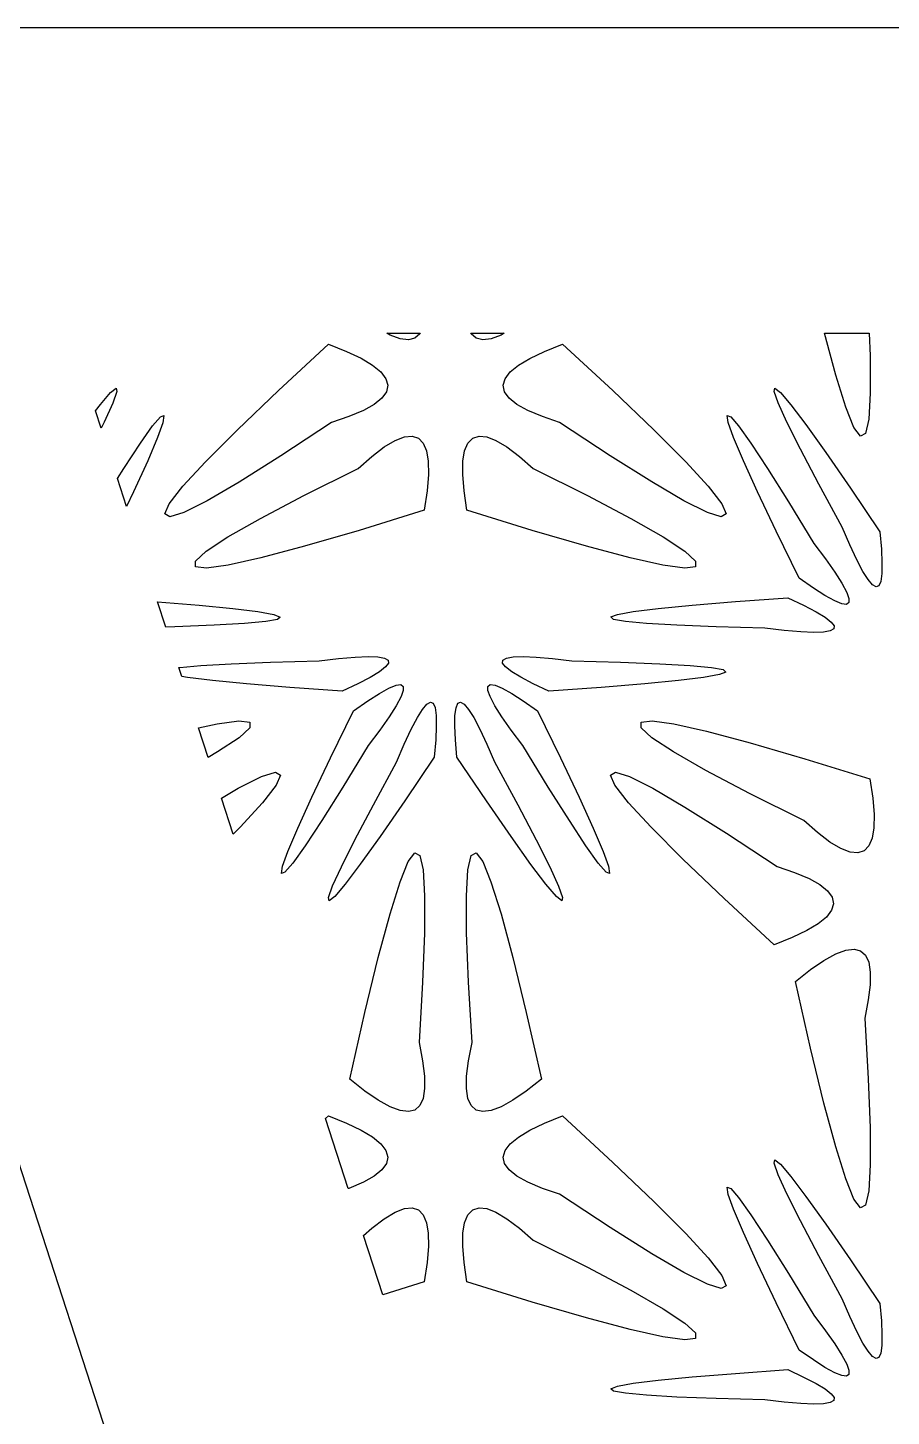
# Model space of a CAD drawing. Header units: metres. Extents: x 20 to 1108, y 20 to 485.
# Drawn here: x 269.3 to 303.2, y 196.3 to 250.8 of the extents above; entities that cross this region are included whole.
import ezdxf

# ---------------------------------------------------------------- set-up
doc = ezdxf.new("R2010")
doc.units = ezdxf.units.M

msp = doc.modelspace()

# ---------------------------------------------------------------- linework, layer by layer
for p, q in [((404.463, 250.826), (254.463, 250.826)), ((254.463, 250.826), (329.463, 20.0001)), ((279.149, 236.574), (281.117, 238.397)), ((281.117, 238.397), (281.83, 238.113)), ((283.534, 238.757), (283.408, 238.826)), ((283.408, 238.826), (284.716, 238.826)), ((283.926, 238.609), (283.534, 238.757)), ((284.253, 238.568), (283.926, 238.609)), ((284.513, 238.632), (284.253, 238.568)), ((284.708, 238.808), (284.513, 238.632)), ((284.716, 238.826), (284.708, 238.808)), ((286.718, 238.808), (286.71, 238.826)), ((286.71, 238.826), (288.02, 238.826)), ((286.913, 238.632), (286.718, 238.808)), ((287.173, 238.567), (286.913, 238.632)), ((287.5, 238.608), (287.173, 238.567)), ((287.893, 238.756), (287.5, 238.608)), ((288.02, 238.826), (287.893, 238.756)), ((289.6, 238.114), (290.31, 238.397)), ((290.31, 238.397), (292.279, 236.574)), ((301.034, 237.178), (300.589, 238.826)), ((300.589, 238.826), (302.352, 238.826)), ((302.352, 238.826), (302.385, 237.935)), ((281.83, 238.113), (282.399, 237.843)), ((282.399, 237.843), (282.848, 237.572)), ((288.576, 237.57), (289.028, 237.842)), ((289.028, 237.842), (289.6, 238.114)), ((302.385, 237.935), (302.393, 236.479)), ((282.848, 237.572), (283.173, 237.308)), ((283.173, 237.308), (283.373, 237.042)), ((288.054, 237.041), (288.256, 237.308)), ((288.256, 237.308), (288.576, 237.57)), ((272.563, 236.505), (272.784, 236.676)), ((272.784, 236.676), (272.808, 236.536)), ((283.373, 237.042), (283.447, 236.784)), ((283.447, 236.784), (283.394, 236.53)), ((287.981, 236.785), (288.054, 237.041)), ((288.034, 236.53), (287.981, 236.785)), ((301.428, 235.924), (301.034, 237.178)), ((272.159, 236.027), (272.563, 236.505)), ((272.808, 236.536), (272.649, 236.084)), ((277.539, 235.037), (279.149, 236.574)), ((283.212, 236.278), (282.91, 236.034)), ((283.394, 236.53), (283.212, 236.278)), ((288.215, 236.278), (288.034, 236.53)), ((288.517, 236.035), (288.215, 236.278)), ((292.279, 236.574), (293.892, 235.034)), ((298.617, 236.537), (298.649, 236.672)), ((298.775, 236.09), (298.617, 236.537)), ((298.649, 236.672), (298.863, 236.506)), ((298.863, 236.506), (299.273, 236.022)), ((302.393, 236.479), (302.333, 235.45)), ((271.97, 235.778), (272.159, 236.027)), ((272.189, 235.106), (271.97, 235.778)), ((272.649, 236.084), (272.304, 235.335)), ((274.518, 235.55), (274.653, 235.598)), ((274.653, 235.598), (274.613, 235.315)), ((282.49, 235.799), (281.91, 235.554)), ((282.91, 236.034), (282.49, 235.799)), ((288.938, 235.8), (288.517, 236.035)), ((289.517, 235.554), (288.938, 235.8)), ((296.814, 235.318), (296.775, 235.602)), ((296.775, 235.602), (296.909, 235.55)), ((299.12, 235.337), (298.775, 236.09)), ((299.273, 236.022), (299.865, 235.238)), ((301.75, 235.132), (301.428, 235.924)), ((272.304, 235.335), (272.189, 235.106)), ((273.731, 234.512), (274.211, 235.192)), ((274.211, 235.192), (274.518, 235.55)), ((274.613, 235.315), (274.404, 234.734)), ((281.235, 235.325), (279.248, 234.015)), ((281.91, 235.554), (281.235, 235.325)), ((290.193, 235.325), (289.517, 235.554)), ((292.178, 234.016), (290.193, 235.325)), ((297.023, 234.734), (296.814, 235.318)), ((296.909, 235.55), (297.216, 235.192)), ((297.216, 235.192), (297.7, 234.508)), ((299.655, 234.274), (299.12, 235.337)), ((299.865, 235.238), (300.643, 234.146)), ((302.013, 234.782), (301.75, 235.132)), ((302.333, 235.45), (302.206, 234.89)), ((273.077, 233.52), (273.731, 234.512)), ((274.404, 234.734), (274.017, 233.819)), ((276.283, 233.777), (277.539, 235.037)), ((283.308, 234.362), (283.733, 234.614)), ((283.733, 234.614), (284.097, 234.757)), ((284.097, 234.757), (284.397, 234.785)), ((284.397, 234.785), (284.647, 234.704)), ((284.647, 234.704), (284.831, 234.515)), ((284.831, 234.515), (284.963, 234.204)), ((286.463, 234.204), (286.595, 234.516)), ((286.595, 234.516), (286.78, 234.705)), ((286.78, 234.705), (287.03, 234.785)), ((287.03, 234.785), (287.329, 234.758)), ((287.329, 234.758), (287.694, 234.614)), ((287.694, 234.614), (288.118, 234.362)), ((293.892, 235.034), (295.145, 233.777)), ((297.41, 233.819), (297.023, 234.734)), ((297.7, 234.508), (298.351, 233.516)), ((302.206, 234.89), (302.013, 234.782)), ((279.248, 234.015), (277.612, 232.985)), ((282.278, 233.52), (282.813, 233.989)), ((282.813, 233.989), (283.308, 234.362)), ((284.963, 234.204), (285.029, 233.798)), ((286.398, 233.799), (286.463, 234.204)), ((288.118, 234.362), (288.614, 233.99)), ((288.614, 233.99), (289.149, 233.521)), ((293.814, 232.986), (292.178, 234.016)), ((300.376, 232.901), (299.655, 234.274)), ((300.643, 234.146), (301.612, 232.742)), ((272.831, 233.128), (273.077, 233.52)), ((274.017, 233.819), (273.463, 232.603)), ((275.402, 232.821), (276.283, 233.777)), ((280.15, 232.455), (282.278, 233.52)), ((285.029, 233.798), (285.038, 233.28)), ((286.388, 233.281), (286.398, 233.799)), ((289.149, 233.521), (291.282, 232.453)), ((295.145, 233.777), (296.025, 232.822)), ((297.963, 232.603), (297.41, 233.819)), ((298.351, 233.516), (299.177, 232.206)), ((273.189, 232.026), (272.831, 233.128)), ((277.612, 232.985), (276.353, 232.251)), ((285.038, 233.28), (284.989, 232.639)), ((286.438, 232.64), (286.388, 233.281)), ((295.073, 232.251), (293.814, 232.986)), ((301.291, 231.215), (300.376, 232.901)), ((273.463, 232.603), (273.189, 232.026)), ((274.866, 232.13), (275.402, 232.821)), ((278.448, 231.556), (280.15, 232.455)), ((284.989, 232.639), (284.878, 231.88)), ((286.548, 231.88), (286.438, 232.64)), ((291.282, 232.453), (292.987, 231.552)), ((296.025, 232.822), (296.561, 232.131)), ((298.698, 231.06), (297.963, 232.603)), ((301.612, 232.742), (302.77, 231.032)), ((274.696, 231.731), (274.866, 232.13)), ((275.433, 231.789), (274.885, 231.617)), ((276.353, 232.251), (275.433, 231.789)), ((284.878, 231.88), (282.317, 231.087)), ((289.11, 231.087), (286.548, 231.88)), ((295.993, 231.789), (295.073, 232.251)), ((296.541, 231.617), (295.993, 231.789)), ((296.561, 232.131), (296.731, 231.731)), ((299.177, 232.206), (300.181, 230.571)), ((274.885, 231.617), (274.696, 231.731)), ((277.169, 230.826), (278.448, 231.556)), ((292.987, 231.552), (294.257, 230.827)), ((296.731, 231.731), (296.541, 231.617)), ((276.312, 230.263), (277.169, 230.826)), ((282.317, 231.087), (280.179, 230.463)), ((291.247, 230.463), (289.11, 231.087)), ((294.257, 230.827), (295.115, 230.263)), ((299.6, 229.204), (298.698, 231.06)), ((301.59, 230.519), (301.291, 231.215)), ((302.77, 231.032), (302.827, 230.352)), ((275.893, 229.876), (276.312, 230.263)), ((280.179, 230.463), (278.46, 230.005)), ((292.966, 230.005), (291.247, 230.463)), ((295.115, 230.263), (295.534, 229.876)), ((300.181, 230.571), (300.636, 229.962)), ((301.867, 229.933), (301.59, 230.519)), ((302.827, 230.352), (302.851, 229.803)), ((275.896, 229.652), (275.893, 229.876)), ((276.324, 229.601), (275.896, 229.652)), ((277.183, 229.718), (276.324, 229.601)), ((278.46, 230.005), (277.183, 229.718)), ((294.243, 229.719), (292.966, 230.005)), ((295.103, 229.601), (294.243, 229.719)), ((295.531, 229.653), (295.103, 229.601)), ((295.534, 229.876), (295.531, 229.653)), ((300.636, 229.962), (301.001, 229.441)), ((302.104, 229.476), (301.867, 229.933)), ((302.851, 229.803), (302.843, 229.388)), ((300.16, 228.813), (299.6, 229.204)), ((301.001, 229.441), (301.274, 229.008)), ((302.305, 229.153), (302.104, 229.476)), ((302.481, 228.945), (302.305, 229.153)), ((302.8, 229.084), (302.728, 228.913)), ((302.843, 229.388), (302.8, 229.084)), ((300.612, 228.524), (300.16, 228.813)), ((300.993, 228.314), (300.612, 228.524)), ((301.274, 229.008), (301.464, 228.651)), ((301.464, 228.651), (301.552, 228.409)), ((302.621, 228.865), (302.481, 228.945)), ((302.728, 228.913), (302.621, 228.865)), ((274.407, 228.279), (276.034, 228.151)), ((274.729, 227.287), (274.407, 228.279)), ((276.034, 228.151), (277.365, 228.02)), ((277.365, 228.02), (278.342, 227.901)), ((293.084, 227.901), (294.062, 228.02)), ((294.062, 228.02), (295.394, 228.15)), ((295.394, 228.15), (297.098, 228.286)), ((297.098, 228.286), (299.156, 228.434)), ((299.156, 228.434), (299.774, 228.144)), ((299.774, 228.144), (300.26, 227.89)), ((301.268, 228.2), (300.993, 228.314)), ((301.456, 228.178), (301.268, 228.2)), ((301.55, 228.247), (301.456, 228.178)), ((301.552, 228.409), (301.55, 228.247)), ((277.819, 227.426), (276.629, 227.357)), ((278.651, 227.504), (277.819, 227.426)), ((278.342, 227.901), (278.966, 227.786)), ((279.113, 227.589), (278.651, 227.504)), ((278.966, 227.786), (279.221, 227.683)), ((279.221, 227.683), (279.113, 227.589)), ((292.205, 227.684), (292.46, 227.787)), ((292.314, 227.59), (292.205, 227.684)), ((292.776, 227.504), (292.314, 227.59)), ((292.46, 227.787), (293.084, 227.901)), ((293.608, 227.426), (292.776, 227.504)), ((294.797, 227.358), (293.608, 227.426)), ((300.26, 227.89), (300.617, 227.675)), ((300.617, 227.675), (300.861, 227.486)), ((300.861, 227.486), (300.971, 227.337)), ((275.082, 227.296), (274.729, 227.287)), ((276.629, 227.357), (275.082, 227.296)), ((296.344, 227.297), (294.797, 227.358)), ((298.255, 227.245), (296.344, 227.297)), ((299.011, 227.156), (298.255, 227.245)), ((299.66, 227.101), (299.011, 227.156)), ((300.17, 227.079), (299.66, 227.101)), ((300.557, 227.092), (300.17, 227.079)), ((300.82, 227.14), (300.557, 227.092)), ((300.958, 227.222), (300.82, 227.14)), ((300.971, 227.337), (300.958, 227.222)), ((275.276, 225.703), (276.108, 225.78)), ((276.108, 225.78), (277.297, 225.85)), ((277.297, 225.85), (278.844, 225.91)), ((278.844, 225.91), (280.755, 225.961)), ((280.755, 225.961), (281.512, 226.049)), ((281.512, 226.049), (282.161, 226.107)), ((282.161, 226.107), (282.67, 226.127)), ((282.67, 226.127), (283.057, 226.114)), ((283.057, 226.114), (283.32, 226.067)), ((283.32, 226.067), (283.458, 225.985)), ((283.471, 225.869), (283.361, 225.721)), ((283.458, 225.985), (283.471, 225.869)), ((287.955, 225.869), (287.968, 225.984)), ((288.066, 225.721), (287.955, 225.869)), ((287.968, 225.984), (288.107, 226.067)), ((288.107, 226.067), (288.369, 226.114)), ((288.369, 226.114), (288.756, 226.127)), ((288.756, 226.127), (289.266, 226.106)), ((289.266, 226.106), (289.915, 226.051)), ((289.915, 226.051), (290.671, 225.961)), ((290.671, 225.961), (292.582, 225.909)), ((292.582, 225.909), (294.129, 225.849)), ((294.129, 225.849), (295.319, 225.78)), ((295.319, 225.78), (296.151, 225.702)), ((275.245, 225.697), (275.276, 225.703)), ((275.36, 225.347), (275.245, 225.697)), ((275.584, 225.306), (275.36, 225.347)), ((276.562, 225.187), (275.584, 225.306)), ((282.749, 225.311), (282.274, 225.064)), ((283.117, 225.532), (282.749, 225.311)), ((283.361, 225.721), (283.117, 225.532)), ((288.31, 225.531), (288.066, 225.721)), ((288.666, 225.317), (288.31, 225.531)), ((289.153, 225.063), (288.666, 225.317)), ((295.842, 225.305), (294.865, 225.187)), ((296.466, 225.419), (295.842, 225.305)), ((296.151, 225.702), (296.613, 225.616)), ((296.721, 225.523), (296.466, 225.419)), ((296.613, 225.616), (296.721, 225.523)), ((277.893, 225.056), (276.562, 225.187)), ((279.597, 224.92), (277.893, 225.056)), ((281.656, 224.774), (279.597, 224.92)), ((282.274, 225.064), (281.656, 224.774)), ((282.657, 224.393), (283.114, 224.685)), ((283.114, 224.685), (283.491, 224.892)), ((283.491, 224.892), (283.77, 225.006)), ((283.77, 225.006), (283.956, 225.028)), ((283.956, 225.028), (284.049, 224.959)), ((284.051, 224.797), (283.965, 224.558)), ((284.049, 224.959), (284.051, 224.797)), ((287.374, 224.797), (287.376, 224.959)), ((287.462, 224.555), (287.374, 224.797)), ((287.376, 224.959), (287.47, 225.028)), ((287.47, 225.028), (287.659, 225.006)), ((287.659, 225.006), (287.932, 224.894)), ((287.932, 224.894), (288.315, 224.683)), ((288.315, 224.683), (288.766, 224.394)), ((289.771, 224.773), (289.153, 225.063)), ((291.828, 224.92), (289.771, 224.773)), ((293.533, 225.057), (291.828, 224.92)), ((294.865, 225.187), (293.533, 225.057)), ((282.099, 224.004), (282.657, 224.393)), ((283.774, 224.199), (283.5, 223.766)), ((283.965, 224.558), (283.774, 224.199)), ((284.805, 224.053), (284.981, 224.262)), ((284.981, 224.262), (285.121, 224.342)), ((285.121, 224.342), (285.228, 224.294)), ((285.228, 224.294), (285.3, 224.123)), ((286.126, 224.122), (286.199, 224.293)), ((286.199, 224.293), (286.305, 224.341)), ((286.305, 224.341), (286.446, 224.261)), ((286.446, 224.261), (286.621, 224.053)), ((287.653, 224.199), (287.462, 224.555)), ((287.925, 223.766), (287.653, 224.199)), ((288.766, 224.394), (289.326, 224.002)), ((276.743, 223.488), (277.603, 223.607)), ((277.603, 223.607), (278.031, 223.554)), ((281.197, 222.149), (282.099, 224.004)), ((283.5, 223.766), (283.135, 223.243)), ((284.367, 223.278), (284.607, 223.735)), ((284.607, 223.735), (284.805, 224.053)), ((285.3, 224.123), (285.343, 223.818)), ((285.343, 223.818), (285.351, 223.391)), ((286.076, 223.403), (286.083, 223.818)), ((286.083, 223.818), (286.126, 224.122)), ((286.621, 224.053), (286.82, 223.734)), ((286.82, 223.734), (287.06, 223.274)), ((288.29, 223.244), (287.925, 223.766)), ((289.326, 224.002), (290.229, 222.147)), ((293.396, 223.553), (293.824, 223.606)), ((293.824, 223.606), (294.683, 223.488)), ((276.016, 223.325), (276.743, 223.488)), ((276.391, 222.171), (276.016, 223.325)), ((278.034, 223.33), (277.615, 222.943)), ((278.031, 223.554), (278.034, 223.33)), ((283.135, 223.243), (282.68, 222.635)), ((284.092, 222.692), (284.367, 223.278)), ((285.351, 223.391), (285.326, 222.854)), ((286.099, 222.855), (286.076, 223.403)), ((287.06, 223.274), (287.336, 222.688)), ((288.745, 222.635), (288.29, 223.244)), ((293.393, 223.33), (293.396, 223.553)), ((293.812, 222.943), (293.393, 223.33)), ((294.683, 223.488), (295.96, 223.201)), ((295.96, 223.201), (297.679, 222.743)), ((277.615, 222.943), (276.761, 222.382)), ((282.68, 222.635), (281.676, 221)), ((283.789, 221.985), (284.092, 222.692)), ((285.326, 222.854), (285.27, 222.174)), ((286.157, 222.174), (286.099, 222.855)), ((287.336, 222.688), (287.635, 221.991)), ((289.749, 221), (288.745, 222.635)), ((294.665, 222.382), (293.812, 222.943)), ((297.679, 222.743), (299.817, 222.119)), ((276.761, 222.382), (276.391, 222.171)), ((280.464, 220.607), (281.197, 222.149)), ((282.878, 220.307), (283.789, 221.985)), ((285.27, 222.174), (284.112, 220.464)), ((287.315, 220.464), (286.157, 222.174)), ((287.635, 221.991), (288.55, 220.305)), ((290.229, 222.147), (290.963, 220.604)), ((295.94, 221.654), (294.665, 222.382)), ((299.817, 222.119), (302.378, 221.326)), ((277.574, 220.955), (278.493, 221.417)), ((278.493, 221.417), (279.041, 221.59)), ((279.041, 221.59), (279.231, 221.476)), ((279.231, 221.476), (279.061, 221.076)), ((292.196, 221.476), (292.385, 221.59)), ((292.366, 221.075), (292.196, 221.476)), ((292.385, 221.59), (292.933, 221.417)), ((292.933, 221.417), (293.854, 220.955)), ((297.645, 220.753), (295.94, 221.654)), ((276.911, 220.569), (277.574, 220.955)), ((279.061, 221.076), (278.527, 220.387)), ((281.676, 221), (280.85, 219.69)), ((290.576, 219.691), (289.749, 221)), ((292.9, 220.386), (292.366, 221.075)), ((293.854, 220.955), (295.113, 220.22)), ((302.378, 221.326), (302.489, 220.567)), ((277.371, 219.155), (276.911, 220.569)), ((278.527, 220.387), (277.644, 219.429)), ((279.909, 219.387), (280.464, 220.607)), ((284.112, 220.464), (283.144, 219.062)), ((288.284, 219.062), (287.315, 220.464)), ((290.963, 220.604), (291.516, 219.387)), ((293.782, 219.429), (292.9, 220.386)), ((299.778, 219.686), (297.645, 220.753)), ((302.489, 220.567), (302.538, 219.925)), ((282.155, 218.934), (282.878, 220.307)), ((288.55, 220.305), (289.272, 218.933)), ((295.113, 220.22), (296.748, 219.191)), ((302.538, 219.925), (302.529, 219.407)), ((277.644, 219.429), (277.371, 219.155)), ((279.523, 218.472), (279.909, 219.387)), ((280.85, 219.69), (280.198, 218.696)), ((291.227, 218.698), (290.576, 219.691)), ((291.516, 219.387), (291.904, 218.472)), ((295.034, 218.172), (293.782, 219.429)), ((300.313, 219.216), (299.778, 219.686)), ((302.529, 219.407), (302.463, 219.002)), ((280.198, 218.696), (279.715, 218.015)), ((281.624, 217.875), (282.155, 218.934)), ((283.144, 219.062), (282.365, 217.969)), ((289.062, 217.968), (288.284, 219.062)), ((289.272, 218.933), (289.806, 217.869)), ((291.71, 218.015), (291.227, 218.698)), ((296.748, 219.191), (298.734, 217.881)), ((300.806, 218.845), (300.313, 219.216)), ((301.233, 218.592), (300.806, 218.845)), ((302.331, 218.692), (302.147, 218.501)), ((302.463, 219.002), (302.331, 218.692)), ((279.314, 217.892), (279.523, 218.472)), ((284.251, 218.075), (284.513, 218.423)), ((284.513, 218.423), (284.706, 218.316)), ((284.706, 218.316), (284.833, 217.757)), ((286.593, 217.757), (286.72, 218.317)), ((286.72, 218.317), (286.913, 218.424)), ((286.913, 218.424), (287.176, 218.074)), ((291.904, 218.472), (292.112, 217.892)), ((296.648, 216.632), (295.034, 218.172)), ((301.597, 218.448), (301.233, 218.592)), ((301.897, 218.421), (301.597, 218.448)), ((302.147, 218.501), (301.897, 218.421)), ((279.274, 217.609), (279.314, 217.892)), ((279.409, 217.656), (279.274, 217.609)), ((279.715, 218.015), (279.409, 217.656)), ((281.278, 217.123), (281.624, 217.875)), ((282.365, 217.969), (281.773, 217.185)), ((283.929, 217.286), (284.251, 218.075)), ((284.833, 217.757), (284.893, 216.729)), ((286.534, 216.728), (286.593, 217.757)), ((287.176, 218.074), (287.497, 217.285)), ((289.654, 217.185), (289.062, 217.968)), ((289.806, 217.869), (290.152, 217.116)), ((292.017, 217.656), (291.71, 218.015)), ((292.152, 217.609), (292.017, 217.656)), ((292.112, 217.892), (292.152, 217.609)), ((298.734, 217.881), (299.41, 217.652)), ((299.41, 217.652), (299.989, 217.406)), ((281.118, 216.67), (281.278, 217.123)), ((281.773, 217.185), (281.364, 216.702)), ((283.534, 216.028), (283.929, 217.286)), ((287.497, 217.285), (287.892, 216.028)), ((290.064, 216.7), (289.654, 217.185)), ((290.152, 217.116), (290.309, 216.669)), ((299.989, 217.406), (300.409, 217.171)), ((300.409, 217.171), (300.711, 216.928)), ((281.142, 216.531), (281.118, 216.67)), ((281.364, 216.702), (281.142, 216.531)), ((284.893, 216.729), (284.885, 215.27)), ((286.541, 215.272), (286.534, 216.728)), ((290.278, 216.534), (290.064, 216.7)), ((290.309, 216.669), (290.278, 216.534)), ((298.617, 214.81), (296.648, 216.632)), ((300.711, 216.928), (300.893, 216.676)), ((300.893, 216.676), (300.946, 216.421)), ((283.073, 214.311), (283.534, 216.028)), ((287.892, 216.028), (288.356, 214.311)), ((300.872, 216.165), (300.67, 215.899)), ((300.946, 216.421), (300.872, 216.165)), ((300.351, 215.636), (299.899, 215.364)), ((300.67, 215.899), (300.351, 215.636)), ((284.885, 215.27), (284.812, 213.345)), ((286.615, 213.346), (286.541, 215.272)), ((299.326, 215.092), (298.617, 214.81)), ((299.899, 215.364), (299.326, 215.092)), ((300.571, 214.194), (301.034, 214.45)), ((301.034, 214.45), (301.426, 214.599)), ((301.426, 214.599), (301.753, 214.64)), ((301.753, 214.64), (302.013, 214.574)), ((302.013, 214.574), (302.208, 214.399)), ((302.208, 214.399), (302.331, 214.126)), ((282.545, 212.151), (283.073, 214.311)), ((288.356, 214.311), (288.881, 212.15)), ((299.451, 213.365), (300.05, 213.839)), ((300.05, 213.839), (300.571, 214.194)), ((302.331, 214.126), (302.393, 213.732)), ((284.812, 213.345), (284.671, 210.966)), ((286.755, 210.966), (286.615, 213.346)), ((300.045, 210.745), (299.451, 213.365)), ((302.386, 213.241), (302.314, 212.645)), ((302.393, 213.732), (302.386, 213.241)), ((281.951, 209.53), (282.545, 212.151)), ((288.881, 212.15), (289.475, 209.529)), ((302.314, 212.645), (302.171, 211.93)), ((302.171, 211.93), (302.312, 209.549)), ((284.671, 210.966), (284.814, 210.251)), ((286.613, 210.25), (286.755, 210.966)), ((300.571, 208.585), (300.045, 210.745)), ((284.814, 210.251), (284.886, 209.654)), ((286.54, 209.654), (286.613, 210.25)), ((282.548, 209.06), (281.951, 209.53)), ((284.886, 209.654), (284.893, 209.164)), ((286.534, 209.164), (286.54, 209.654)), ((289.475, 209.529), (288.878, 209.059)), ((302.312, 209.549), (302.385, 207.623)), ((283.07, 208.702), (282.548, 209.06)), ((284.893, 209.164), (284.831, 208.77)), ((286.595, 208.769), (286.534, 209.164)), ((288.878, 209.059), (288.356, 208.701)), ((283.534, 208.445), (283.07, 208.702)), ((283.926, 208.297), (283.534, 208.445)), ((284.513, 208.32), (284.253, 208.256)), ((284.708, 208.496), (284.513, 208.32)), ((284.831, 208.77), (284.708, 208.496)), ((286.718, 208.496), (286.595, 208.769)), ((286.913, 208.32), (286.718, 208.496)), ((287.173, 208.256), (286.913, 208.32)), ((287.893, 208.445), (287.5, 208.297)), ((288.356, 208.701), (287.893, 208.445)), ((301.034, 206.867), (300.571, 208.585)), ((281.002, 207.98), (281.117, 208.086)), ((281.894, 205.236), (281.002, 207.98)), ((281.117, 208.086), (281.83, 207.802)), ((281.83, 207.802), (282.399, 207.532)), ((284.253, 208.256), (283.926, 208.297)), ((287.5, 208.297), (287.173, 208.256)), ((289.028, 207.531), (289.6, 207.803)), ((289.6, 207.803), (290.31, 208.086)), ((290.31, 208.086), (292.279, 206.264)), ((282.399, 207.532), (282.848, 207.261)), ((282.848, 207.261), (283.173, 206.996)), ((288.256, 206.997), (288.576, 207.259)), ((288.576, 207.259), (289.028, 207.531)), ((302.385, 207.623), (302.393, 206.167)), ((283.173, 206.996), (283.373, 206.732)), ((283.373, 206.732), (283.447, 206.474)), ((287.981, 206.474), (288.054, 206.731)), ((288.054, 206.731), (288.256, 206.997)), ((301.428, 205.613), (301.034, 206.867)), ((283.394, 206.22), (283.212, 205.968)), ((283.447, 206.474), (283.394, 206.22)), ((288.034, 206.22), (287.981, 206.474)), ((288.215, 205.968), (288.034, 206.22)), ((292.279, 206.264), (293.892, 204.724)), ((298.617, 206.226), (298.649, 206.361)), ((298.775, 205.778), (298.617, 206.226)), ((298.649, 206.361), (298.863, 206.195)), ((298.863, 206.195), (299.273, 205.711)), ((302.393, 206.167), (302.333, 205.139)), ((282.91, 205.724), (282.49, 205.488)), ((283.212, 205.968), (282.91, 205.724)), ((288.517, 205.724), (288.215, 205.968)), ((288.938, 205.488), (288.517, 205.724)), ((299.12, 205.026), (298.775, 205.778)), ((299.273, 205.711), (299.865, 204.928)), ((301.75, 204.82), (301.428, 205.613)), ((281.91, 205.242), (281.894, 205.236)), ((282.49, 205.488), (281.91, 205.242)), ((289.517, 205.243), (288.938, 205.488)), ((290.193, 205.015), (289.517, 205.243)), ((296.814, 205.006), (296.775, 205.29)), ((296.775, 205.29), (296.909, 205.238)), ((296.909, 205.238), (297.216, 204.88)), ((302.333, 205.139), (302.206, 204.579)), ((292.178, 203.705), (290.193, 205.015)), ((293.892, 204.724), (295.145, 203.467)), ((297.023, 204.424), (296.814, 205.006)), ((297.216, 204.88), (297.7, 204.197)), ((299.655, 203.962), (299.12, 205.026)), ((299.865, 204.928), (300.643, 203.834)), ((302.013, 204.472), (301.75, 204.82)), ((302.206, 204.579), (302.013, 204.472)), ((282.813, 203.679), (283.308, 204.051)), ((283.308, 204.051), (283.733, 204.303)), ((283.733, 204.303), (284.097, 204.446)), ((284.097, 204.446), (284.397, 204.474)), ((284.397, 204.474), (284.647, 204.394)), ((284.647, 204.394), (284.831, 204.204)), ((284.831, 204.204), (284.963, 203.893)), ((286.463, 203.894), (286.595, 204.204)), ((286.595, 204.204), (286.78, 204.394)), ((286.78, 204.394), (287.03, 204.475)), ((287.03, 204.475), (287.329, 204.446)), ((287.329, 204.446), (287.694, 204.304)), ((287.694, 204.304), (288.118, 204.052)), ((288.118, 204.052), (288.614, 203.68)), ((297.41, 203.509), (297.023, 204.424)), ((297.7, 204.197), (298.351, 203.205)), ((300.376, 202.591), (299.655, 203.962)), ((282.492, 203.397), (282.813, 203.679)), ((284.963, 203.893), (285.029, 203.487)), ((285.029, 203.487), (285.038, 202.97)), ((286.388, 202.97), (286.398, 203.487)), ((286.398, 203.487), (286.463, 203.894)), ((288.614, 203.68), (289.149, 203.209)), ((293.814, 202.676), (292.178, 203.705)), ((295.145, 203.467), (296.025, 202.511)), ((297.963, 202.291), (297.41, 203.509)), ((300.643, 203.834), (301.612, 202.432)), ((283.249, 201.065), (282.492, 203.397)), ((285.038, 202.97), (284.989, 202.328)), ((286.438, 202.328), (286.388, 202.97)), ((289.149, 203.209), (291.282, 202.143)), ((298.351, 203.205), (299.177, 201.895)), ((284.989, 202.328), (284.878, 201.568)), ((286.548, 201.569), (286.438, 202.328)), ((295.073, 201.94), (293.814, 202.676)), ((296.025, 202.511), (296.561, 201.819)), ((301.291, 200.904), (300.376, 202.591)), ((301.612, 202.432), (302.77, 200.721)), ((291.282, 202.143), (292.987, 201.241)), ((295.993, 201.478), (295.073, 201.94)), ((296.561, 201.819), (296.731, 201.42)), ((298.698, 200.749), (297.963, 202.291)), ((299.177, 201.895), (300.181, 200.26)), ((284.878, 201.568), (283.249, 201.065)), ((289.11, 200.776), (286.548, 201.569)), ((292.987, 201.241), (294.257, 200.516)), ((296.541, 201.306), (295.993, 201.478)), ((296.731, 201.42), (296.541, 201.306)), ((291.247, 200.152), (289.11, 200.776)), ((299.6, 198.893), (298.698, 200.749)), ((301.59, 200.208), (301.291, 200.904)), ((302.77, 200.721), (302.827, 200.041)), ((292.966, 199.694), (291.247, 200.152)), ((294.257, 200.516), (295.115, 199.952)), ((300.181, 200.26), (300.636, 199.651)), ((301.867, 199.621), (301.59, 200.208)), ((294.243, 199.407), (292.966, 199.694)), ((295.115, 199.952), (295.534, 199.566)), ((300.636, 199.651), (301.001, 199.13)), ((302.104, 199.165), (301.867, 199.621)), ((302.827, 200.041), (302.851, 199.492)), ((295.103, 199.29), (294.243, 199.407)), ((295.531, 199.342), (295.103, 199.29)), ((295.534, 199.566), (295.531, 199.342)), ((301.001, 199.13), (301.274, 198.697)), ((302.305, 198.842), (302.104, 199.165)), ((302.843, 199.077), (302.8, 198.773)), ((302.851, 199.492), (302.843, 199.077)), ((300.16, 198.502), (299.6, 198.893)), ((300.612, 198.213), (300.16, 198.502)), ((301.274, 198.697), (301.464, 198.34)), ((302.481, 198.635), (302.305, 198.842)), ((302.621, 198.555), (302.481, 198.635)), ((302.728, 198.602), (302.621, 198.555)), ((302.8, 198.773), (302.728, 198.602)), ((295.394, 197.838), (297.098, 197.976)), ((297.098, 197.976), (299.156, 198.122)), ((299.156, 198.122), (299.774, 197.833)), ((300.993, 198.002), (300.612, 198.213)), ((301.268, 197.89), (300.993, 198.002)), ((301.464, 198.34), (301.552, 198.099)), ((301.552, 198.099), (301.55, 197.937)), ((292.205, 197.372), (292.46, 197.476)), ((292.46, 197.476), (293.084, 197.591)), ((293.084, 197.591), (294.062, 197.709)), ((294.062, 197.709), (295.394, 197.838)), ((299.774, 197.833), (300.26, 197.579)), ((300.26, 197.579), (300.617, 197.364)), ((301.456, 197.867), (301.268, 197.89)), ((301.55, 197.937), (301.456, 197.867)), ((292.314, 197.278), (292.205, 197.372)), ((292.776, 197.193), (292.314, 197.278)), ((293.608, 197.114), (292.776, 197.193)), ((294.797, 197.046), (293.608, 197.114)), ((296.344, 196.986), (294.797, 197.046)), ((298.255, 196.935), (296.344, 196.986)), ((299.011, 196.845), (298.255, 196.935)), ((300.617, 197.364), (300.861, 197.175)), ((300.958, 196.91), (300.82, 196.829)), ((300.861, 197.175), (300.971, 197.026)), ((300.971, 197.026), (300.958, 196.91)), ((299.66, 196.789), (299.011, 196.845)), ((300.17, 196.769), (299.66, 196.789)), ((300.557, 196.781), (300.17, 196.769)), ((300.82, 196.829), (300.557, 196.781))]:
    msp.add_line(p, q)

doc.saveas('drawing.dxf')
